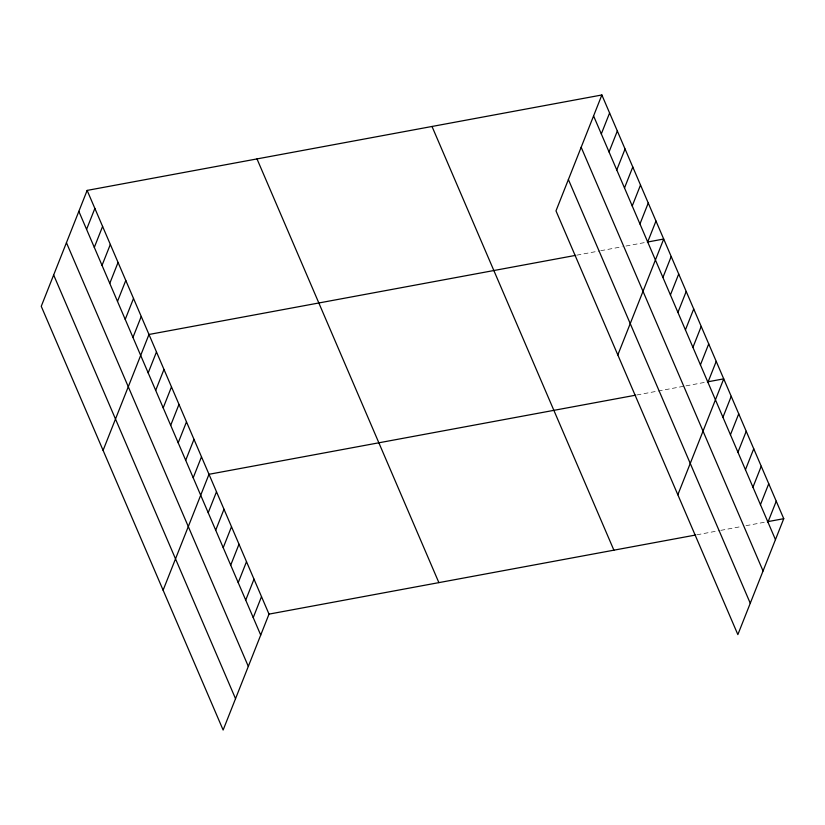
<?xml version="1.0" encoding="UTF-8"?>
<svg xmlns="http://www.w3.org/2000/svg" width="825" height="825" viewBox="0 0 825 825"><rect width="100%" height="100%" fill="white"/><g stroke="black" fill="none" stroke-linecap="round" stroke-linejoin="round"><path stroke-width="0.62" stroke-dasharray="4.12 3.09" d="M576.892 255.131L599.538 250.934M600.796 250.697L622.194 246.737M625.969 246.036L644.841 242.54M636.91 394.958L684.729 386.09M685.988 385.863L704.859 382.357M696.929 534.786L719.575 530.578M720.833 530.351L740.974 526.618M746.006 525.68L764.878 522.184"/><path stroke-width="1.24" d="M87.141 190.41L41.25 306.312L223.132 730.022L269.012 614.12L87.141 190.41L601.868 94.978L783.75 518.688L737.859 634.59L555.988 210.88L601.868 94.978M86.573 229.371L94.875 208.416M94.308 247.376L102.599 226.421M102.032 265.382L110.333 244.437M109.766 283.387L118.058 262.443M117.49 301.403L125.792 280.448M125.225 319.409L133.516 298.454M132.949 337.415L141.25 316.46M103.084 450.378L148.974 334.476L575.633 255.368M148.191 372.9L156.482 351.945M155.688 390.38L163.979 369.425M163.195 407.859L171.487 386.904M170.693 425.329L178.984 404.384M178.2 442.808L186.491 421.864M185.697 460.288L193.988 439.343M193.205 477.768L201.496 456.813M163.102 590.205L208.993 474.293L635.652 395.185M208.209 512.727L216.501 491.772M215.707 530.197L223.998 509.252M223.214 547.676L231.505 526.732M230.711 565.156L239.002 544.211M238.219 582.636L246.51 561.681M245.716 600.115L254.007 579.16M253.223 617.595L261.515 596.64M601.312 133.928L609.603 112.984M609.036 151.944L617.337 130.989M616.77 169.95L625.061 148.995M624.494 187.956L632.796 167.001M632.228 205.961L640.52 185.017M639.952 223.967L648.254 203.022M647.687 241.983L655.978 221.028M617.822 354.946L663.712 239.033L647.357 242.065M662.918 277.468L671.21 256.513M670.426 294.938L678.717 273.993M677.923 312.417L686.214 291.472M685.431 329.897L693.722 308.952M692.928 347.377L701.219 326.422M700.435 364.856L708.727 343.901M707.933 382.336L716.224 361.381M677.841 494.763L723.731 378.861L707.376 381.892M722.937 417.285L731.228 396.34M730.445 434.765L738.736 413.82M737.942 452.244L746.233 431.289M745.449 469.724L753.741 448.769M752.947 487.204L761.238 466.249M760.454 504.673L768.745 483.728M767.951 522.153L776.243 501.208M269.012 614.12L695.671 535.012M767.394 521.72L783.75 518.688M593.577 115.923L775.459 539.632M581.171 147.263L763.053 570.972M568.394 179.541L750.265 603.25M432.011 126.472L613.893 550.182M256.998 158.916L438.879 582.625M78.849 211.365L260.721 635.064M66.443 242.694L248.315 666.404M53.656 274.983L235.537 698.692"/></g></svg>
